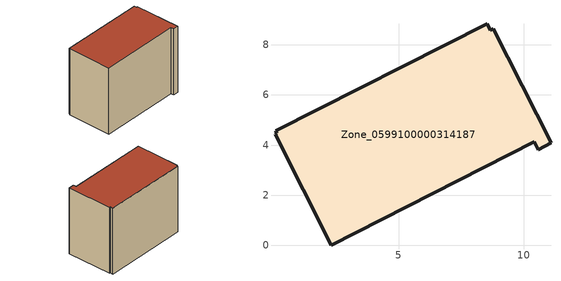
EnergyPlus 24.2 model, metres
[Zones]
Zone_0599100000314187
 floor ground (C_G): 10.57,3.81 10.41,4.12 2.3,0 0.06,4.42 0.13,4.47 0.07,4.57 8.54,8.84 8.66,8.58 8.78,8.64 11.09,4.08 z3.21
 wall outside (C_F): 10.41,4.12 10.57,3.81 11.09,4.08 8.78,8.64 8.66,8.58 8.54,8.84 0.07,4.57 0.13,4.47 0.06,4.42 2.3,0 10.41,4.12 z3.21:10.9
 roof outside (C_R): 0.07,4.57 0.13,4.47 0.06,4.42 2.3,0 10.41,4.12 10.57,3.81 11.09,4.08 8.78,8.64 8.66,8.58 8.54,8.84 z10.9
[BUILDING]
Pand.0599100000314187: North Axis=0; Terrain=City; Loads Convergence Tolerance Value=0.04; Temperature Convergence Tolerance Value=0.4; Solar Distribution=FullExterior; Maximum Number of Warmup Days=25; Minimum Number of Warmup Days=1
[Site:Location]
Rotterdam.The.Hague.AP_ZH_NLD Design_Conditions: Latitude=51.96; Longitude=4.45; Time Zone=1; Elevation=-4.5
[SITE:GROUNDTEMPERATURE:BUILDINGSURFACE]
18, 18, 18, 18, 18, 18, 18, 18, 18, 18, 18, 18
[MATERIAL] Thermal Absorptance=0.9; Solar Absorptance=0.7; Visible Absorptance=0.7
Name | Roughness | Thickness | Conductivity | Density | Specific Heat
G.TI.1992-2005 | MediumSmooth | 0.15 | 0.06 | 540 | 1210
F.TI.1992-2005 | Rough | 0.3 | 0.12 | 1920 | 840
R.TI.1992-2005 | MediumRough | 0.2 | 0.08 | 1500 | 1000
[CONSTRUCTION]
C_G: G.TI.1992-2005
C_F: F.TI.1992-2005
C_R: R.TI.1992-2005
[ZONE]
Zone_0599100000314187: Type=1; Multiplier=1; Ceiling Height=Autocalculate; Volume=Autocalculate; Floor Area=autocalculate; Part of Total Floor Area=Yes
[ZONEINFILTRATION:DESIGNFLOWRATE]
Infil_Zone_0599100000314187: Zone or ZoneList or Space or SpaceList=Zone_0599100000314187; Schedule=AlwaysOn; Design Flow Rate Calculation Method=Flow/Area; Flow Rate per Floor Area=0.0015; Constant Term Coefficient=1; Temperature Term Coefficient=0; Velocity Term Coefficient=0; Velocity Squared Term Coefficient=0
[HVACTEMPLATE:ZONE:IDEALLOADSAIRSYSTEM]
Zone_0599100000314187: Maximum Heating Supply Air Temperature=50; Minimum Cooling Supply Air Temperature=13; Maximum Heating Supply Air Humidity Ratio=0.0156; Minimum Cooling Supply Air Humidity Ratio=0.0077; Heating Limit=NoLimit; Cooling Limit=NoLimit; Dehumidification Control Type=ConstantSensibleHeatRatio; Cooling Sensible Heat Ratio=0.7; Dehumidification Setpoint=60; Humidification Control Type=None; Humidification Setpoint=30; Outdoor Air Method=None; Outdoor Air Flow Rate per Person=0.00944; Outdoor Air Flow Rate per Zone Floor Area=0; Outdoor Air Flow Rate per Zone=0; Demand Controlled Ventilation Type=None; Outdoor Air Economizer Type=NoEconomizer; Heat Recovery Type=None; Sensible Heat Recovery Effectiveness=0.7; Latent Heat Recovery Effectiveness=0.65
[ZONECONTROL:THERMOSTAT]
ThermostatControl_Zone_0599100000314187: Zone or ZoneList=Zone_0599100000314187; Control Type Schedule=DualSetpointControlType; Control 1=Thermostat_Zone_0599100000314187; Temperature Difference Between Cutout And Setpoint=0
[THERMOSTATSETPOINT:DUALSETPOINT]
Thermostat_Zone_0599100000314187: Heating Setpoint Temperature Schedule=HeatingSetpoint_Zone_0599100000314187; Cooling Setpoint Temperature Schedule=CoolingSetpoint_Zone_0599100000314187
[SCHEDULE:COMPACT]
HeatingSetpoint_Zone_0599100000314187: Through: 12/31, For: AllDays, Until: 24:00, 21
CoolingSetpoint_Zone_0599100000314187: Through: 12/31, For: AllDays, Until: 24:00, 24
DualSetpointControlType: Through: 12/31, For: AllDays, Until: 24:00, 4
AlwaysOn: Through: 12/31, For: AllDays, Until: 24:00, 1
